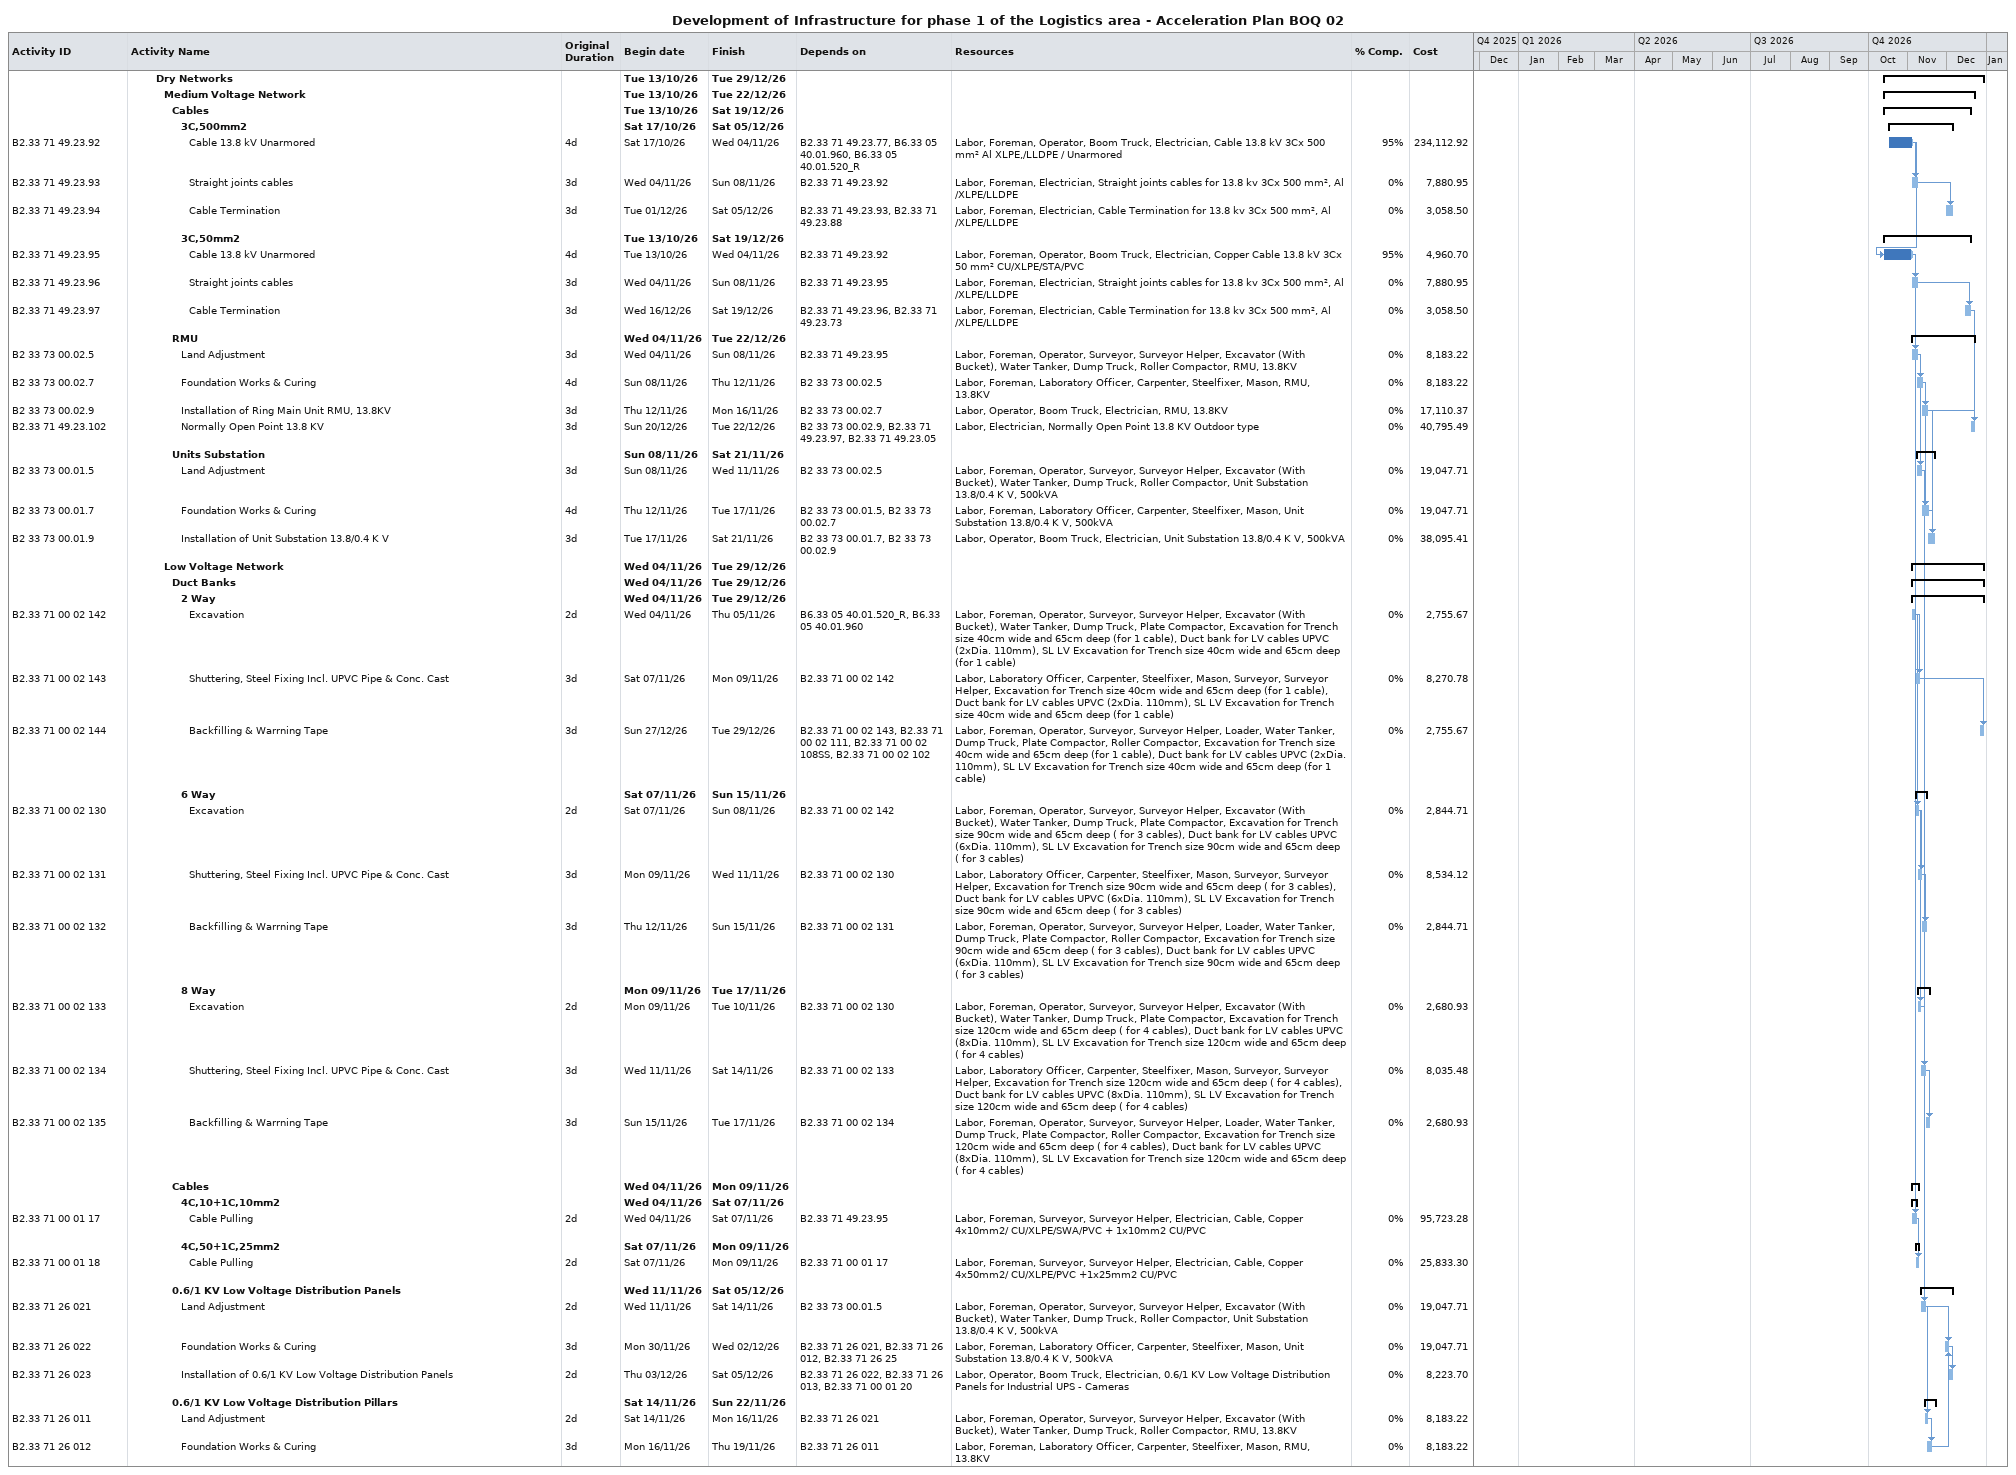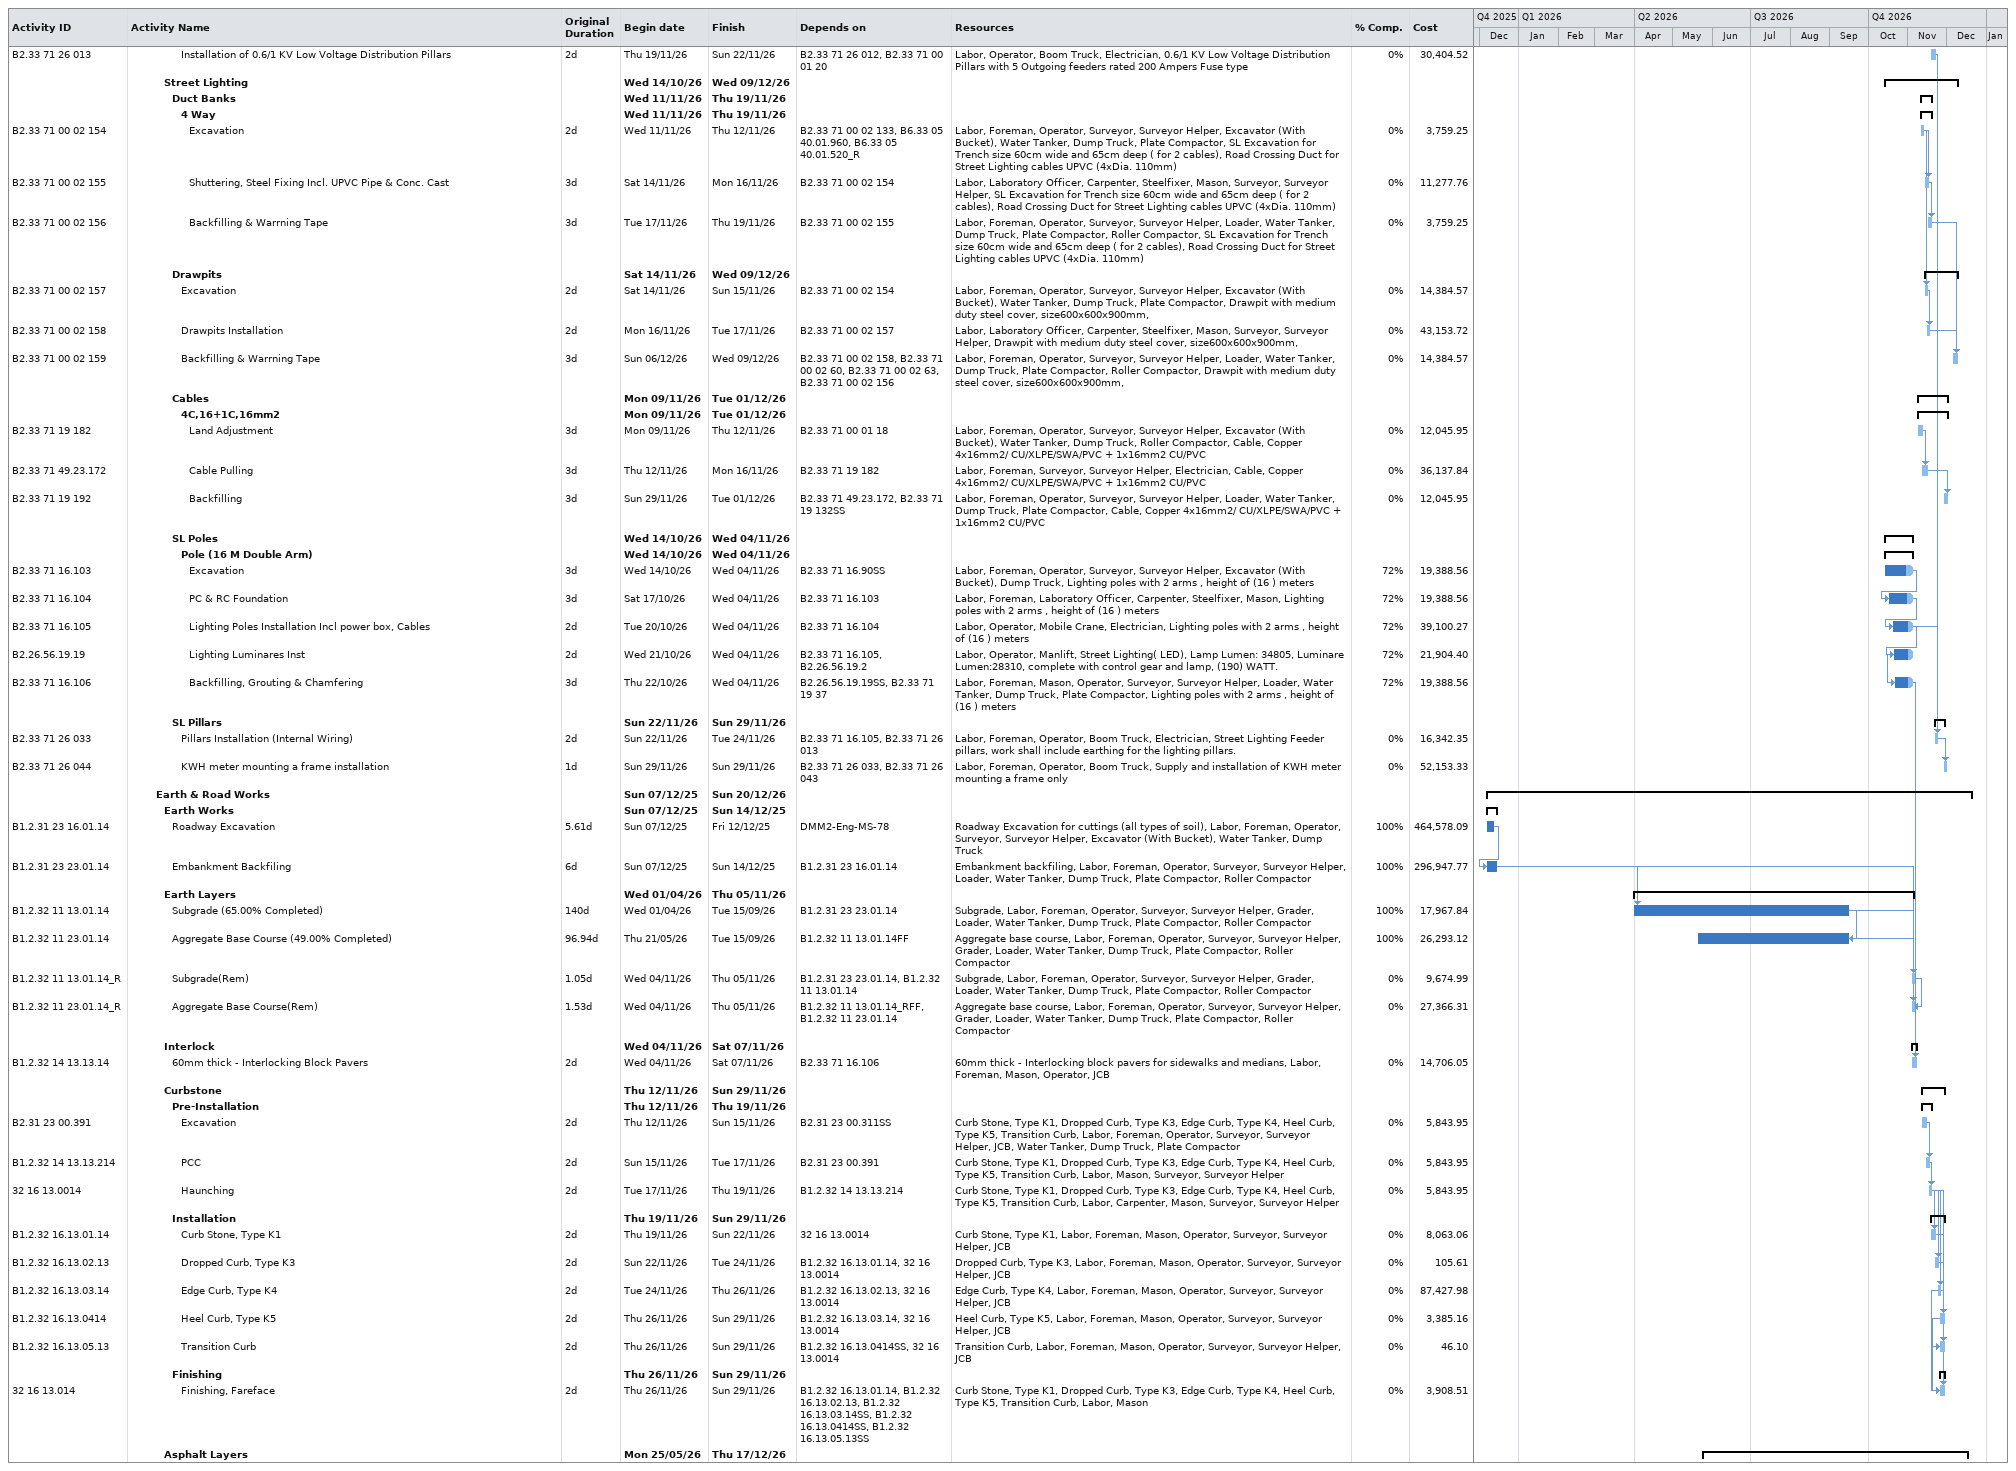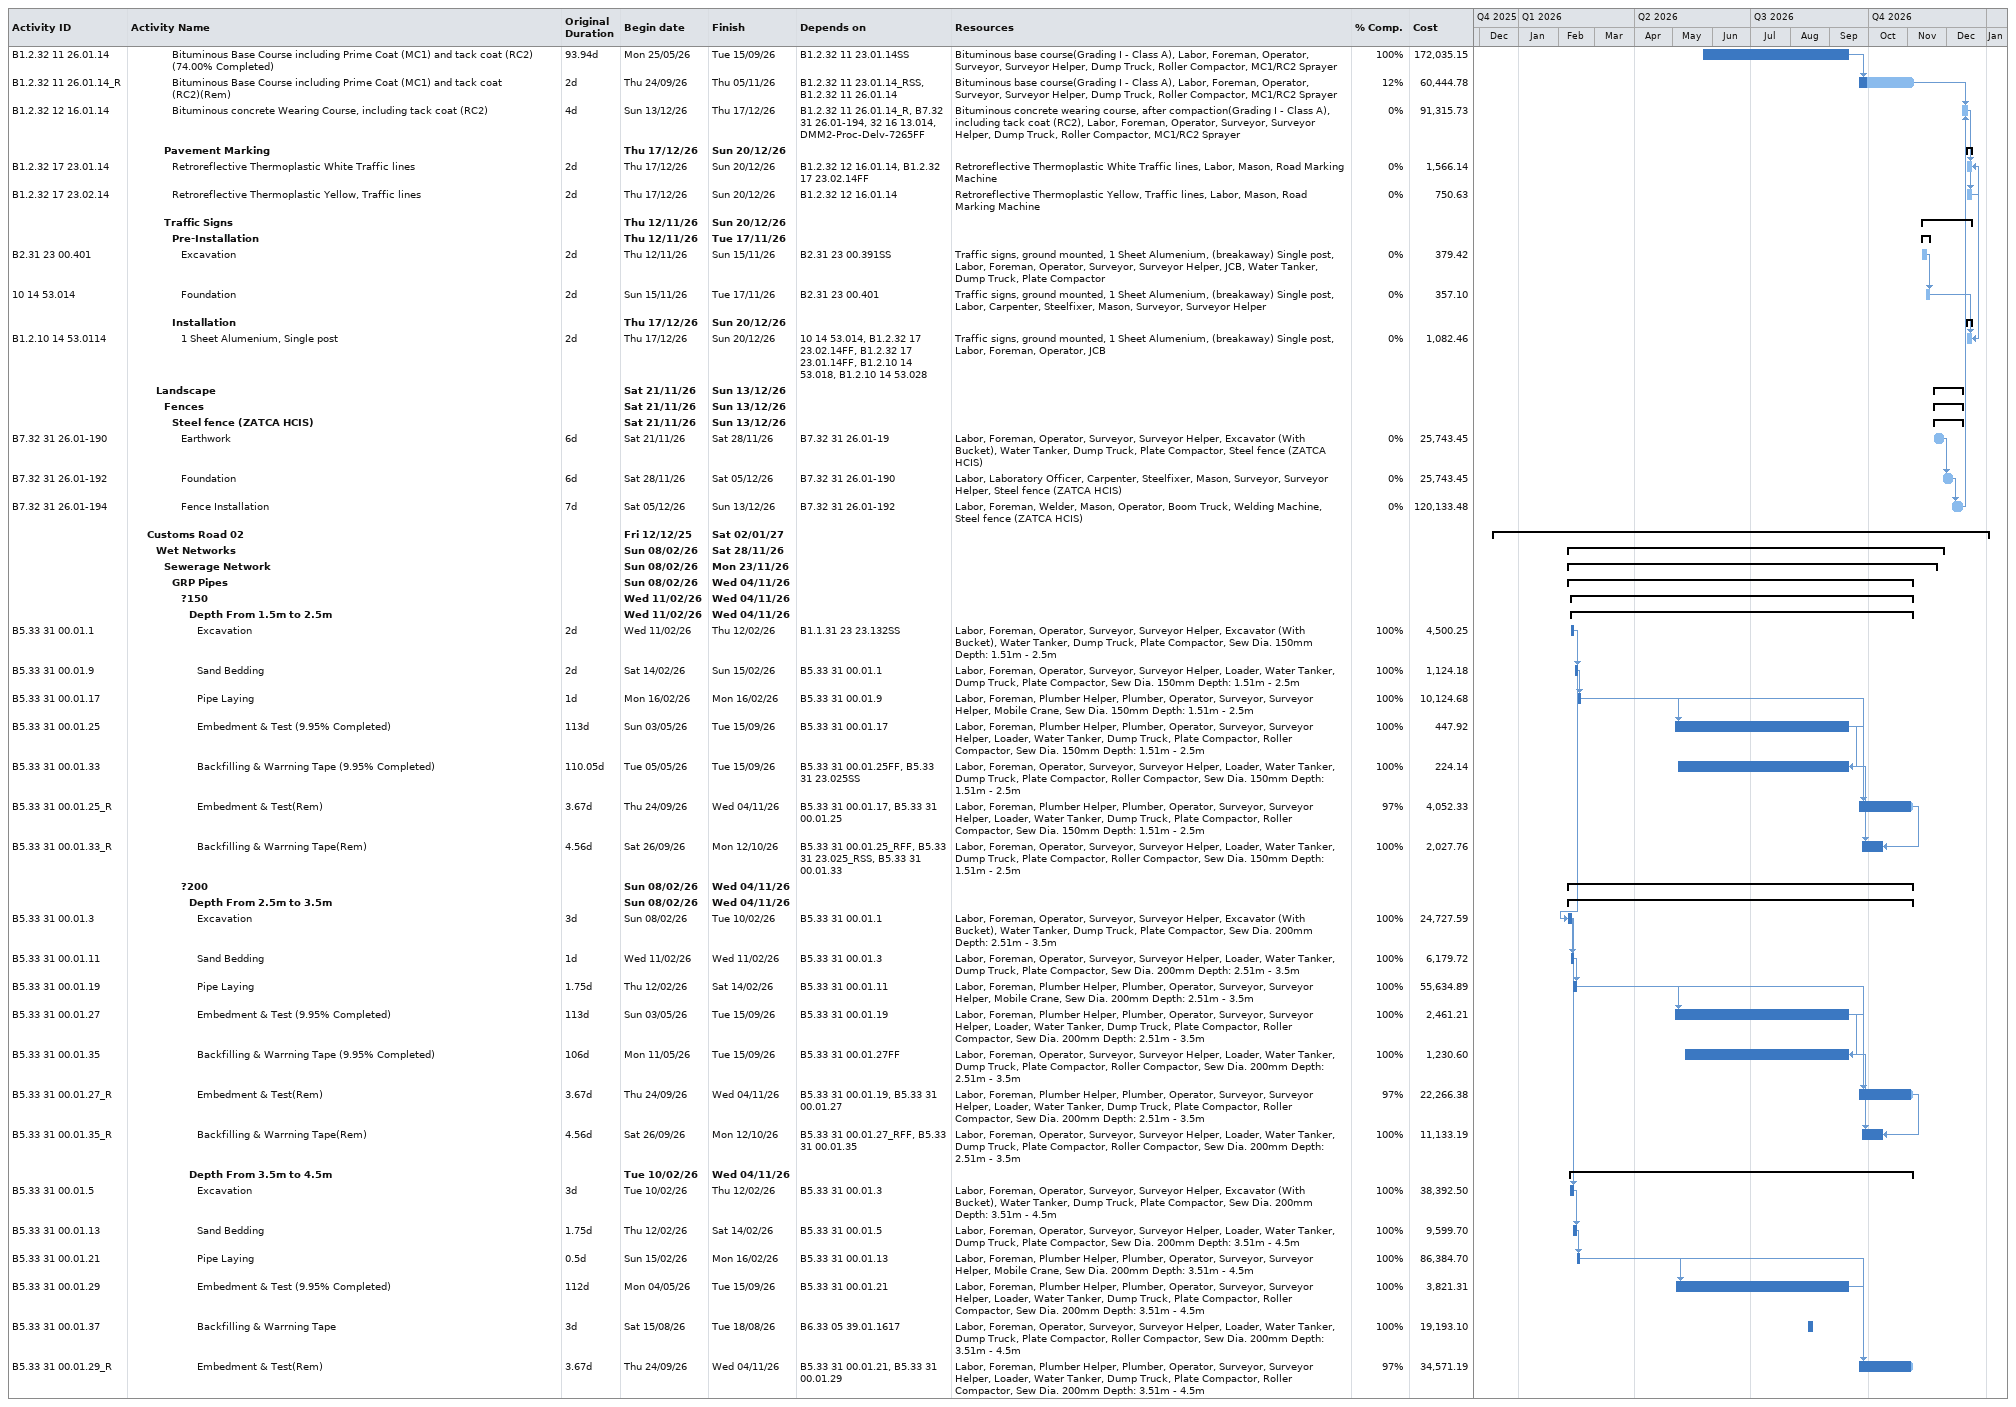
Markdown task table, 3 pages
Development of Infrastructure for phase 1 of the Logistics area - Acceleration Plan BOQ 02

| ID | Level | Task | Original duration | Start | Finish | Predecessors | Resources | % complete | Cost |
|---|---|---|---|---|---|---|---|---|---|
|  | 4 | **Dry Networks** |  | 2026-10-13 | 2026-12-29 |  |  |  |  |
|  | 5 | **Medium Voltage Network** |  | 2026-10-13 | 2026-12-22 |  |  |  |  |
|  | 6 | **Cables** |  | 2026-10-13 | 2026-12-19 |  |  |  |  |
|  | 7 | **3C,500mm2** |  | 2026-10-17 | 2026-12-05 |  |  |  |  |
| B2.33 71 49.23.92 | 8 | Cable 13.8 kV Unarmored | 4d | 2026-10-17 | 2026-11-04 | B2.33 71 49.23.77, B6.33 05 40.01.960, B6.33 05 40.01.520_R | Labor, Foreman, Operator, Boom Truck, Electrician, Cable 13.8 kV 3Cx 500 mm² Al XLPE,/LLDPE / Unarmored | 95 | 234112.92 |
| B2.33 71 49.23.93 | 8 | Straight joints cables | 3d | 2026-11-04 | 2026-11-08 | B2.33 71 49.23.92 | Labor, Foreman, Electrician, Straight joints cables for 13.8 kv 3Cx 500 mm², Al /XLPE/LLDPE | 0 | 7880.95 |
| B2.33 71 49.23.94 | 8 | Cable Termination | 3d | 2026-12-01 | 2026-12-05 | B2.33 71 49.23.93, B2.33 71 49.23.88 | Labor, Foreman, Electrician, Cable Termination for 13.8 kv 3Cx 500 mm², Al /XLPE/LLDPE | 0 | 3058.50 |
|  | 7 | **3C,50mm2** |  | 2026-10-13 | 2026-12-19 |  |  |  |  |
| B2.33 71 49.23.95 | 8 | Cable 13.8 kV Unarmored | 4d | 2026-10-13 | 2026-11-04 | B2.33 71 49.23.92 | Labor, Foreman, Operator, Boom Truck, Electrician, Copper Cable 13.8 kV 3Cx 50 mm² CU/XLPE/STA/PVC | 95 | 4960.70 |
| B2.33 71 49.23.96 | 8 | Straight joints cables | 3d | 2026-11-04 | 2026-11-08 | B2.33 71 49.23.95 | Labor, Foreman, Electrician, Straight joints cables for 13.8 kv 3Cx 500 mm², Al /XLPE/LLDPE | 0 | 7880.95 |
| B2.33 71 49.23.97 | 8 | Cable Termination | 3d | 2026-12-16 | 2026-12-19 | B2.33 71 49.23.96, B2.33 71 49.23.73 | Labor, Foreman, Electrician, Cable Termination for 13.8 kv 3Cx 500 mm², Al /XLPE/LLDPE | 0 | 3058.50 |
|  | 6 | **RMU** |  | 2026-11-04 | 2026-12-22 |  |  |  |  |
| B2 33 73 00.02.5 | 7 | Land Adjustment | 3d | 2026-11-04 | 2026-11-08 | B2.33 71 49.23.95 | Labor, Foreman, Operator, Surveyor, Surveyor Helper, Excavator (With Bucket), Water Tanker, Dump Truck, Roller Compactor, RMU, 13.8KV | 0 | 8183.22 |
| B2 33 73 00.02.7 | 7 | Foundation Works & Curing | 4d | 2026-11-08 | 2026-11-12 | B2 33 73 00.02.5 | Labor, Foreman, Laboratory Officer, Carpenter, Steelfixer, Mason, RMU, 13.8KV | 0 | 8183.22 |
| B2 33 73 00.02.9 | 7 | Installation of Ring Main Unit RMU, 13.8KV | 3d | 2026-11-12 | 2026-11-16 | B2 33 73 00.02.7 | Labor, Operator, Boom Truck, Electrician, RMU, 13.8KV | 0 | 17110.37 |
| B2.33 71 49.23.102 | 7 | Normally Open Point 13.8 KV | 3d | 2026-12-20 | 2026-12-22 | B2 33 73 00.02.9, B2.33 71 49.23.97, B2.33 71 49.23.05 | Labor, Electrician, Normally Open Point 13.8 KV Outdoor type | 0 | 40795.49 |
|  | 6 | **Units Substation** |  | 2026-11-08 | 2026-11-21 |  |  |  |  |
| B2 33 73 00.01.5 | 7 | Land Adjustment | 3d | 2026-11-08 | 2026-11-11 | B2 33 73 00.02.5 | Labor, Foreman, Operator, Surveyor, Surveyor Helper, Excavator (With Bucket), Water Tanker, Dump Truck, Roller Compactor, Unit Substation 13.8/0.4 K V, 500kVA | 0 | 19047.71 |
| B2 33 73 00.01.7 | 7 | Foundation Works & Curing | 4d | 2026-11-12 | 2026-11-17 | B2 33 73 00.01.5, B2 33 73 00.02.7 | Labor, Foreman, Laboratory Officer, Carpenter, Steelfixer, Mason, Unit Substation 13.8/0.4 K V, 500kVA | 0 | 19047.71 |
| B2 33 73 00.01.9 | 7 | Installation of Unit Substation 13.8/0.4 K V | 3d | 2026-11-17 | 2026-11-21 | B2 33 73 00.01.7, B2 33 73 00.02.9 | Labor, Operator, Boom Truck, Electrician, Unit Substation 13.8/0.4 K V, 500kVA | 0 | 38095.41 |
|  | 5 | **Low Voltage Network** |  | 2026-11-04 | 2026-12-29 |  |  |  |  |
|  | 6 | **Duct Banks** |  | 2026-11-04 | 2026-12-29 |  |  |  |  |
|  | 7 | **2 Way** |  | 2026-11-04 | 2026-12-29 |  |  |  |  |
| B2.33 71 00 02 142 | 8 | Excavation | 2d | 2026-11-04 | 2026-11-05 | B6.33 05 40.01.520_R, B6.33 05 40.01.960 | Labor, Foreman, Operator, Surveyor, Surveyor Helper, Excavator (With Bucket), Water Tanker, Dump Truck, Plate Compactor, Excavation for Trench size 40cm wide and 65cm deep (for 1 cable), Duct bank for LV cables UPVC (2xDia. 110mm), SL LV Excavation for Trench size 40cm wide and 65cm deep (for 1 cable) | 0 | 2755.67 |
| B2.33 71 00 02 143 | 8 | Shuttering, Steel Fixing Incl. UPVC Pipe & Conc. Cast | 3d | 2026-11-07 | 2026-11-09 | B2.33 71 00 02 142 | Labor, Laboratory Officer, Carpenter, Steelfixer, Mason, Surveyor, Surveyor Helper, Excavation for Trench size 40cm wide and 65cm deep (for 1 cable), Duct bank for LV cables UPVC (2xDia. 110mm), SL LV Excavation for Trench size 40cm wide and 65cm deep (for 1 cable) | 0 | 8270.78 |
| B2.33 71 00 02 144 | 8 | Backfilling & Warrning Tape | 3d | 2026-12-27 | 2026-12-29 | B2.33 71 00 02 143, B2.33 71 00 02 111, B2.33 71 00 02 108SS, B2.33 71 00 02 102 | Labor, Foreman, Operator, Surveyor, Surveyor Helper, Loader, Water Tanker, Dump Truck, Plate Compactor, Roller Compactor, Excavation for Trench size 40cm wide and 65cm deep (for 1 cable), Duct bank for LV cables UPVC (2xDia. 110mm), SL LV Excavation for Trench size 40cm wide and 65cm deep (for 1 cable) | 0 | 2755.67 |
|  | 7 | **6 Way** |  | 2026-11-07 | 2026-11-15 |  |  |  |  |
| B2.33 71 00 02 130 | 8 | Excavation | 2d | 2026-11-07 | 2026-11-08 | B2.33 71 00 02 142 | Labor, Foreman, Operator, Surveyor, Surveyor Helper, Excavator (With Bucket), Water Tanker, Dump Truck, Plate Compactor, Excavation for Trench size 90cm wide and 65cm deep ( for 3 cables), Duct bank for LV cables UPVC (6xDia. 110mm), SL LV Excavation for Trench size 90cm wide and 65cm deep ( for 3 cables) | 0 | 2844.71 |
| B2.33 71 00 02 131 | 8 | Shuttering, Steel Fixing Incl. UPVC Pipe & Conc. Cast | 3d | 2026-11-09 | 2026-11-11 | B2.33 71 00 02 130 | Labor, Laboratory Officer, Carpenter, Steelfixer, Mason, Surveyor, Surveyor Helper, Excavation for Trench size 90cm wide and 65cm deep ( for 3 cables), Duct bank for LV cables UPVC (6xDia. 110mm), SL LV Excavation for Trench size 90cm wide and 65cm deep ( for 3 cables) | 0 | 8534.12 |
| B2.33 71 00 02 132 | 8 | Backfilling & Warrning Tape | 3d | 2026-11-12 | 2026-11-15 | B2.33 71 00 02 131 | Labor, Foreman, Operator, Surveyor, Surveyor Helper, Loader, Water Tanker, Dump Truck, Plate Compactor, Roller Compactor, Excavation for Trench size 90cm wide and 65cm deep ( for 3 cables), Duct bank for LV cables UPVC (6xDia. 110mm), SL LV Excavation for Trench size 90cm wide and 65cm deep ( for 3 cables) | 0 | 2844.71 |
|  | 7 | **8 Way** |  | 2026-11-09 | 2026-11-17 |  |  |  |  |
| B2.33 71 00 02 133 | 8 | Excavation | 2d | 2026-11-09 | 2026-11-10 | B2.33 71 00 02 130 | Labor, Foreman, Operator, Surveyor, Surveyor Helper, Excavator (With Bucket), Water Tanker, Dump Truck, Plate Compactor, Excavation for Trench size 120cm wide and 65cm deep ( for 4 cables), Duct bank for LV cables UPVC (8xDia. 110mm), SL LV Excavation for Trench size 120cm wide and 65cm deep ( for 4 cables) | 0 | 2680.93 |
| B2.33 71 00 02 134 | 8 | Shuttering, Steel Fixing Incl. UPVC Pipe & Conc. Cast | 3d | 2026-11-11 | 2026-11-14 | B2.33 71 00 02 133 | Labor, Laboratory Officer, Carpenter, Steelfixer, Mason, Surveyor, Surveyor Helper, Excavation for Trench size 120cm wide and 65cm deep ( for 4 cables), Duct bank for LV cables UPVC (8xDia. 110mm), SL LV Excavation for Trench size 120cm wide and 65cm deep ( for 4 cables) | 0 | 8035.48 |
| B2.33 71 00 02 135 | 8 | Backfilling & Warrning Tape | 3d | 2026-11-15 | 2026-11-17 | B2.33 71 00 02 134 | Labor, Foreman, Operator, Surveyor, Surveyor Helper, Loader, Water Tanker, Dump Truck, Plate Compactor, Roller Compactor, Excavation for Trench size 120cm wide and 65cm deep ( for 4 cables), Duct bank for LV cables UPVC (8xDia. 110mm), SL LV Excavation for Trench size 120cm wide and 65cm deep ( for 4 cables) | 0 | 2680.93 |
|  | 6 | **Cables** |  | 2026-11-04 | 2026-11-09 |  |  |  |  |
|  | 7 | **4C,10+1C,10mm2** |  | 2026-11-04 | 2026-11-07 |  |  |  |  |
| B2.33 71 00 01 17 | 8 | Cable Pulling | 2d | 2026-11-04 | 2026-11-07 | B2.33 71 49.23.95 | Labor, Foreman, Surveyor, Surveyor Helper, Electrician, Cable, Copper 4x10mm2/ CU/XLPE/SWA/PVC + 1x10mm2 CU/PVC | 0 | 95723.28 |
|  | 7 | **4C,50+1C,25mm2** |  | 2026-11-07 | 2026-11-09 |  |  |  |  |
| B2.33 71 00 01 18 | 8 | Cable Pulling | 2d | 2026-11-07 | 2026-11-09 | B2.33 71 00 01 17 | Labor, Foreman, Surveyor, Surveyor Helper, Electrician, Cable, Copper 4x50mm2/ CU/XLPE/PVC +1x25mm2 CU/PVC | 0 | 25833.30 |
|  | 6 | **0.6/1 KV Low Voltage Distribution Panels** |  | 2026-11-11 | 2026-12-05 |  |  |  |  |
| B2.33 71 26 021 | 7 | Land Adjustment | 2d | 2026-11-11 | 2026-11-14 | B2 33 73 00.01.5 | Labor, Foreman, Operator, Surveyor, Surveyor Helper, Excavator (With Bucket), Water Tanker, Dump Truck, Roller Compactor, Unit Substation 13.8/0.4 K V, 500kVA | 0 | 19047.71 |
| B2.33 71 26 022 | 7 | Foundation Works & Curing | 3d | 2026-11-30 | 2026-12-02 | B2.33 71 26 021, B2.33 71 26 012, B2.33 71 26 25 | Labor, Foreman, Laboratory Officer, Carpenter, Steelfixer, Mason, Unit Substation 13.8/0.4 K V, 500kVA | 0 | 19047.71 |
| B2.33 71 26 023 | 7 | Installation of 0.6/1 KV Low Voltage Distribution Panels | 2d | 2026-12-03 | 2026-12-05 | B2.33 71 26 022, B2.33 71 26 013, B2.33 71 00 01 20 | Labor, Operator, Boom Truck, Electrician, 0.6/1 KV Low Voltage Distribution Panels for Industrial UPS - Cameras | 0 | 8223.70 |
|  | 6 | **0.6/1 KV Low Voltage Distribution Pillars** |  | 2026-11-14 | 2026-11-22 |  |  |  |  |
| B2.33 71 26 011 | 7 | Land Adjustment | 2d | 2026-11-14 | 2026-11-16 | B2.33 71 26 021 | Labor, Foreman, Operator, Surveyor, Surveyor Helper, Excavator (With Bucket), Water Tanker, Dump Truck, Roller Compactor, RMU, 13.8KV | 0 | 8183.22 |
| B2.33 71 26 012 | 7 | Foundation Works & Curing | 3d | 2026-11-16 | 2026-11-19 | B2.33 71 26 011 | Labor, Foreman, Laboratory Officer, Carpenter, Steelfixer, Mason, RMU, 13.8KV | 0 | 8183.22 |
| B2.33 71 26 013 | 7 | Installation of 0.6/1 KV Low Voltage Distribution Pillars | 2d | 2026-11-19 | 2026-11-22 | B2.33 71 26 012, B2.33 71 00 01 20 | Labor, Operator, Boom Truck, Electrician, 0.6/1 KV Low Voltage Distribution Pillars with 5 Outgoing feeders rated 200 Ampers Fuse type | 0 | 30404.52 |
|  | 5 | **Street Lighting** |  | 2026-10-14 | 2026-12-09 |  |  |  |  |
|  | 6 | **Duct Banks** |  | 2026-11-11 | 2026-11-19 |  |  |  |  |
|  | 7 | **4 Way** |  | 2026-11-11 | 2026-11-19 |  |  |  |  |
| B2.33 71 00 02 154 | 8 | Excavation | 2d | 2026-11-11 | 2026-11-12 | B2.33 71 00 02 133, B6.33 05 40.01.960, B6.33 05 40.01.520_R | Labor, Foreman, Operator, Surveyor, Surveyor Helper, Excavator (With Bucket), Water Tanker, Dump Truck, Plate Compactor, SL Excavation for Trench size 60cm wide and 65cm deep ( for 2 cables), Road Crossing Duct for Street Lighting cables UPVC (4xDia. 110mm) | 0 | 3759.25 |
| B2.33 71 00 02 155 | 8 | Shuttering, Steel Fixing Incl. UPVC Pipe & Conc. Cast | 3d | 2026-11-14 | 2026-11-16 | B2.33 71 00 02 154 | Labor, Laboratory Officer, Carpenter, Steelfixer, Mason, Surveyor, Surveyor Helper, SL Excavation for Trench size 60cm wide and 65cm deep ( for 2 cables), Road Crossing Duct for Street Lighting cables UPVC (4xDia. 110mm) | 0 | 11277.76 |
| B2.33 71 00 02 156 | 8 | Backfilling & Warrning Tape | 3d | 2026-11-17 | 2026-11-19 | B2.33 71 00 02 155 | Labor, Foreman, Operator, Surveyor, Surveyor Helper, Loader, Water Tanker, Dump Truck, Plate Compactor, Roller Compactor, SL Excavation for Trench size 60cm wide and 65cm deep ( for 2 cables), Road Crossing Duct for Street Lighting cables UPVC (4xDia. 110mm) | 0 | 3759.25 |
|  | 6 | **Drawpits** |  | 2026-11-14 | 2026-12-09 |  |  |  |  |
| B2.33 71 00 02 157 | 7 | Excavation | 2d | 2026-11-14 | 2026-11-15 | B2.33 71 00 02 154 | Labor, Foreman, Operator, Surveyor, Surveyor Helper, Excavator (With Bucket), Water Tanker, Dump Truck, Plate Compactor, Drawpit with medium duty steel cover, size600x600x900mm, | 0 | 14384.57 |
| B2.33 71 00 02 158 | 7 | Drawpits Installation | 2d | 2026-11-16 | 2026-11-17 | B2.33 71 00 02 157 | Labor, Laboratory Officer, Carpenter, Steelfixer, Mason, Surveyor, Surveyor Helper, Drawpit with medium duty steel cover, size600x600x900mm, | 0 | 43153.72 |
| B2.33 71 00 02 159 | 7 | Backfilling & Warrning Tape | 3d | 2026-12-06 | 2026-12-09 | B2.33 71 00 02 158, B2.33 71 00 02 60, B2.33 71 00 02 63, B2.33 71 00 02 156 | Labor, Foreman, Operator, Surveyor, Surveyor Helper, Loader, Water Tanker, Dump Truck, Plate Compactor, Roller Compactor, Drawpit with medium duty steel cover, size600x600x900mm, | 0 | 14384.57 |
|  | 6 | **Cables** |  | 2026-11-09 | 2026-12-01 |  |  |  |  |
|  | 7 | **4C,16+1C,16mm2** |  | 2026-11-09 | 2026-12-01 |  |  |  |  |
| B2.33 71 19 182 | 8 | Land Adjustment | 3d | 2026-11-09 | 2026-11-12 | B2.33 71 00 01 18 | Labor, Foreman, Operator, Surveyor, Surveyor Helper, Excavator (With Bucket), Water Tanker, Dump Truck, Roller Compactor, Cable, Copper 4x16mm2/ CU/XLPE/SWA/PVC + 1x16mm2 CU/PVC | 0 | 12045.95 |
| B2.33 71 49.23.172 | 8 | Cable Pulling | 3d | 2026-11-12 | 2026-11-16 | B2.33 71 19 182 | Labor, Foreman, Surveyor, Surveyor Helper, Electrician, Cable, Copper 4x16mm2/ CU/XLPE/SWA/PVC + 1x16mm2 CU/PVC | 0 | 36137.84 |
| B2.33 71 19 192 | 8 | Backfilling | 3d | 2026-11-29 | 2026-12-01 | B2.33 71 49.23.172, B2.33 71 19 132SS | Labor, Foreman, Operator, Surveyor, Surveyor Helper, Loader, Water Tanker, Dump Truck, Plate Compactor, Cable, Copper 4x16mm2/ CU/XLPE/SWA/PVC + 1x16mm2 CU/PVC | 0 | 12045.95 |
|  | 6 | **SL Poles** |  | 2026-10-14 | 2026-11-04 |  |  |  |  |
|  | 7 | **Pole (16 M Double Arm)** |  | 2026-10-14 | 2026-11-04 |  |  |  |  |
| B2.33 71 16.103 | 8 | Excavation | 3d | 2026-10-14 | 2026-11-04 | B2.33 71 16.90SS | Labor, Foreman, Operator, Surveyor, Surveyor Helper, Excavator (With Bucket), Dump Truck, Lighting poles with 2 arms , height of (16 ) meters | 72 | 19388.56 |
| B2.33 71 16.104 | 8 | PC & RC Foundation | 3d | 2026-10-17 | 2026-11-04 | B2.33 71 16.103 | Labor, Foreman, Laboratory Officer, Carpenter, Steelfixer, Mason, Lighting poles with 2 arms , height of (16 ) meters | 72 | 19388.56 |
| B2.33 71 16.105 | 8 | Lighting Poles Installation Incl power box, Cables | 2d | 2026-10-20 | 2026-11-04 | B2.33 71 16.104 | Labor, Operator, Mobile Crane, Electrician, Lighting poles with 2 arms , height of (16 ) meters | 72 | 39100.27 |
| B2.26.56.19.19 | 8 | Lighting Luminares Inst | 2d | 2026-10-21 | 2026-11-04 | B2.33 71 16.105, B2.26.56.19.2 | Labor, Operator, Manlift, Street Lighting( LED), Lamp Lumen: 34805, Luminare Lumen:28310, complete with control gear and lamp, (190) WATT. | 72 | 21904.40 |
| B2.33 71 16.106 | 8 | Backfilling, Grouting & Chamfering | 3d | 2026-10-22 | 2026-11-04 | B2.26.56.19.19SS, B2.33 71 19 37 | Labor, Foreman, Mason, Operator, Surveyor, Surveyor Helper, Loader, Water Tanker, Dump Truck, Plate Compactor, Lighting poles with 2 arms , height of (16 ) meters | 72 | 19388.56 |
|  | 6 | **SL Pillars** |  | 2026-11-22 | 2026-11-29 |  |  |  |  |
| B2.33 71 26 033 | 7 | Pillars Installation (Internal Wiring) | 2d | 2026-11-22 | 2026-11-24 | B2.33 71 16.105, B2.33 71 26 013 | Labor, Foreman, Operator, Boom Truck, Electrician, Street Lighting Feeder pillars, work shall include earthing for the lighting pillars. | 0 | 16342.35 |
| B2.33 71 26 044 | 7 | KWH meter mounting a frame installation | 1d | 2026-11-29 | 2026-11-29 | B2.33 71 26 033, B2.33 71 26 043 | Labor, Foreman, Operator, Boom Truck, Supply and installation of KWH meter mounting a frame only | 0 | 52153.33 |
|  | 4 | **Earth & Road Works** |  | 2025-12-07 | 2026-12-20 |  |  |  |  |
|  | 5 | **Earth Works** |  | 2025-12-07 | 2025-12-14 |  |  |  |  |
| B1.2.31 23 16.01.14 | 6 | Roadway Excavation | 5.61d | 2025-12-07 | 2025-12-12 | DMM2-Eng-MS-78 | Roadway Excavation for cuttings (all types of soil), Labor, Foreman, Operator, Surveyor, Surveyor Helper, Excavator (With Bucket), Water Tanker, Dump Truck | 100 | 464578.09 |
| B1.2.31 23 23.01.14 | 6 | Embankment Backfiling | 6d | 2025-12-07 | 2025-12-14 | B1.2.31 23 16.01.14 | Embankment backfiling, Labor, Foreman, Operator, Surveyor, Surveyor Helper, Loader, Water Tanker, Dump Truck, Plate Compactor, Roller Compactor | 100 | 296947.77 |
|  | 5 | **Earth Layers** |  | 2026-04-01 | 2026-11-05 |  |  |  |  |
| B1.2.32 11 13.01.14 | 6 | Subgrade (65.00% Completed) | 140d | 2026-04-01 | 2026-09-15 | B1.2.31 23 23.01.14 | Subgrade, Labor, Foreman, Operator, Surveyor, Surveyor Helper, Grader, Loader, Water Tanker, Dump Truck, Plate Compactor, Roller Compactor | 100 | 17967.84 |
| B1.2.32 11 23.01.14 | 6 | Aggregate Base Course (49.00% Completed) | 96.94d | 2026-05-21 | 2026-09-15 | B1.2.32 11 13.01.14FF | Aggregate base course, Labor, Foreman, Operator, Surveyor, Surveyor Helper, Grader, Loader, Water Tanker, Dump Truck, Plate Compactor, Roller Compactor | 100 | 26293.12 |
| B1.2.32 11 13.01.14_R | 6 | Subgrade(Rem) | 1.05d | 2026-11-04 | 2026-11-05 | B1.2.31 23 23.01.14, B1.2.32 11 13.01.14 | Subgrade, Labor, Foreman, Operator, Surveyor, Surveyor Helper, Grader, Loader, Water Tanker, Dump Truck, Plate Compactor, Roller Compactor | 0 | 9674.99 |
| B1.2.32 11 23.01.14_R | 6 | Aggregate Base Course(Rem) | 1.53d | 2026-11-04 | 2026-11-05 | B1.2.32 11 13.01.14_RFF, B1.2.32 11 23.01.14 | Aggregate base course, Labor, Foreman, Operator, Surveyor, Surveyor Helper, Grader, Loader, Water Tanker, Dump Truck, Plate Compactor, Roller Compactor | 0 | 27366.31 |
|  | 5 | **Interlock** |  | 2026-11-04 | 2026-11-07 |  |  |  |  |
| B1.2.32 14 13.13.14 | 6 | 60mm thick - Interlocking Block Pavers | 2d | 2026-11-04 | 2026-11-07 | B2.33 71 16.106 | 60mm thick - Interlocking block pavers for sidewalks and medians, Labor, Foreman, Mason, Operator, JCB | 0 | 14706.05 |
|  | 5 | **Curbstone** |  | 2026-11-12 | 2026-11-29 |  |  |  |  |
|  | 6 | **Pre-Installation** |  | 2026-11-12 | 2026-11-19 |  |  |  |  |
| B2.31 23 00.391 | 7 | Excavation | 2d | 2026-11-12 | 2026-11-15 | B2.31 23 00.311SS | Curb Stone, Type K1, Dropped Curb, Type K3, Edge Curb, Type K4, Heel Curb, Type K5, Transition Curb, Labor, Foreman, Operator, Surveyor, Surveyor Helper, JCB, Water Tanker, Dump Truck, Plate Compactor | 0 | 5843.95 |
| B1.2.32 14 13.13.214 | 7 | PCC | 2d | 2026-11-15 | 2026-11-17 | B2.31 23 00.391 | Curb Stone, Type K1, Dropped Curb, Type K3, Edge Curb, Type K4, Heel Curb, Type K5, Transition Curb, Labor, Mason, Surveyor, Surveyor Helper | 0 | 5843.95 |
| 32 16 13.0014 | 7 | Haunching | 2d | 2026-11-17 | 2026-11-19 | B1.2.32 14 13.13.214 | Curb Stone, Type K1, Dropped Curb, Type K3, Edge Curb, Type K4, Heel Curb, Type K5, Transition Curb, Labor, Carpenter, Mason, Surveyor, Surveyor Helper | 0 | 5843.95 |
|  | 6 | **Installation** |  | 2026-11-19 | 2026-11-29 |  |  |  |  |
| B1.2.32 16.13.01.14 | 7 | Curb Stone, Type K1 | 2d | 2026-11-19 | 2026-11-22 | 32 16 13.0014 | Curb Stone, Type K1, Labor, Foreman, Mason, Operator, Surveyor, Surveyor Helper, JCB | 0 | 8063.06 |
| B1.2.32 16.13.02.13 | 7 | Dropped Curb, Type K3 | 2d | 2026-11-22 | 2026-11-24 | B1.2.32 16.13.01.14, 32 16 13.0014 | Dropped Curb, Type K3, Labor, Foreman, Mason, Operator, Surveyor, Surveyor Helper, JCB | 0 | 105.61 |
| B1.2.32 16.13.03.14 | 7 | Edge Curb, Type K4 | 2d | 2026-11-24 | 2026-11-26 | B1.2.32 16.13.02.13, 32 16 13.0014 | Edge Curb, Type K4, Labor, Foreman, Mason, Operator, Surveyor, Surveyor Helper, JCB | 0 | 87427.98 |
| B1.2.32 16.13.0414 | 7 | Heel Curb, Type K5 | 2d | 2026-11-26 | 2026-11-29 | B1.2.32 16.13.03.14, 32 16 13.0014 | Heel Curb, Type K5, Labor, Foreman, Mason, Operator, Surveyor, Surveyor Helper, JCB | 0 | 3385.16 |
| B1.2.32 16.13.05.13 | 7 | Transition Curb | 2d | 2026-11-26 | 2026-11-29 | B1.2.32 16.13.0414SS, 32 16 13.0014 | Transition Curb, Labor, Foreman, Mason, Operator, Surveyor, Surveyor Helper, JCB | 0 | 46.10 |
|  | 6 | **Finishing** |  | 2026-11-26 | 2026-11-29 |  |  |  |  |
| 32 16 13.014 | 7 | Finishing, Fareface | 2d | 2026-11-26 | 2026-11-29 | B1.2.32 16.13.01.14, B1.2.32 16.13.02.13, B1.2.32 16.13.03.14SS, B1.2.32 16.13.0414SS, B1.2.32 16.13.05.13SS | Curb Stone, Type K1, Dropped Curb, Type K3, Edge Curb, Type K4, Heel Curb, Type K5, Transition Curb, Labor, Mason | 0 | 3908.51 |
|  | 5 | **Asphalt Layers** |  | 2026-05-25 | 2026-12-17 |  |  |  |  |
| B1.2.32 11 26.01.14 | 6 | Bituminous Base Course including Prime Coat (MC1) and tack coat (RC2) (74.00% Completed) | 93.94d | 2026-05-25 | 2026-09-15 | B1.2.32 11 23.01.14SS | Bituminous base course(Grading I - Class A), Labor, Foreman, Operator, Surveyor, Surveyor Helper, Dump Truck, Roller Compactor, MC1/RC2 Sprayer | 100 | 172035.15 |
| B1.2.32 11 26.01.14_R | 6 | Bituminous Base Course including Prime Coat (MC1) and tack coat (RC2)(Rem) | 2d | 2026-09-24 | 2026-11-05 | B1.2.32 11 23.01.14_RSS, B1.2.32 11 26.01.14 | Bituminous base course(Grading I - Class A), Labor, Foreman, Operator, Surveyor, Surveyor Helper, Dump Truck, Roller Compactor, MC1/RC2 Sprayer | 12 | 60444.78 |
| B1.2.32 12 16.01.14 | 6 | Bituminous concrete Wearing Course, including tack coat (RC2) | 4d | 2026-12-13 | 2026-12-17 | B1.2.32 11 26.01.14_R, B7.32 31 26.01-194, 32 16 13.014, DMM2-Proc-Delv-7265FF | Bituminous concrete wearing course, after compaction(Grading I - Class A), including tack coat (RC2), Labor, Foreman, Operator, Surveyor, Surveyor Helper, Dump Truck, Roller Compactor, MC1/RC2 Sprayer | 0 | 91315.73 |
|  | 5 | **Pavement Marking** |  | 2026-12-17 | 2026-12-20 |  |  |  |  |
| B1.2.32 17 23.01.14 | 6 | Retroreflective Thermoplastic White Traffic lines | 2d | 2026-12-17 | 2026-12-20 | B1.2.32 12 16.01.14, B1.2.32 17 23.02.14FF | Retroreflective Thermoplastic White Traffic lines, Labor, Mason, Road Marking Machine | 0 | 1566.14 |
| B1.2.32 17 23.02.14 | 6 | Retroreflective Thermoplastic Yellow, Traffic lines | 2d | 2026-12-17 | 2026-12-20 | B1.2.32 12 16.01.14 | Retroreflective Thermoplastic Yellow, Traffic lines, Labor, Mason, Road Marking Machine | 0 | 750.63 |
|  | 5 | **Traffic Signs** |  | 2026-11-12 | 2026-12-20 |  |  |  |  |
|  | 6 | **Pre-Installation** |  | 2026-11-12 | 2026-11-17 |  |  |  |  |
| B2.31 23 00.401 | 7 | Excavation | 2d | 2026-11-12 | 2026-11-15 | B2.31 23 00.391SS | Traffic signs, ground mounted, 1 Sheet Alumenium, (breakaway) Single post, Labor, Foreman, Operator, Surveyor, Surveyor Helper, JCB, Water Tanker, Dump Truck, Plate Compactor | 0 | 379.42 |
| 10 14 53.014 | 7 | Foundation | 2d | 2026-11-15 | 2026-11-17 | B2.31 23 00.401 | Traffic signs, ground mounted, 1 Sheet Alumenium, (breakaway) Single post, Labor, Carpenter, Steelfixer, Mason, Surveyor, Surveyor Helper | 0 | 357.10 |
|  | 6 | **Installation** |  | 2026-12-17 | 2026-12-20 |  |  |  |  |
| B1.2.10 14 53.0114 | 7 | 1 Sheet Alumenium, Single post | 2d | 2026-12-17 | 2026-12-20 | 10 14 53.014, B1.2.32 17 23.02.14FF, B1.2.32 17 23.01.14FF, B1.2.10 14 53.018, B1.2.10 14 53.028 | Traffic signs, ground mounted, 1 Sheet Alumenium, (breakaway) Single post, Labor, Foreman, Operator, JCB | 0 | 1082.46 |
|  | 4 | **Landscape** |  | 2026-11-21 | 2026-12-13 |  |  |  |  |
|  | 5 | **Fences** |  | 2026-11-21 | 2026-12-13 |  |  |  |  |
|  | 6 | **Steel fence (ZATCA HCIS)** |  | 2026-11-21 | 2026-12-13 |  |  |  |  |
| B7.32 31 26.01-190 | 7 | Earthwork | 6d | 2026-11-21 | 2026-11-28 | B7.32 31 26.01-19 | Labor, Foreman, Operator, Surveyor, Surveyor Helper, Excavator (With Bucket), Water Tanker, Dump Truck, Plate Compactor, Steel fence (ZATCA HCIS) | 0 | 25743.45 |
| B7.32 31 26.01-192 | 7 | Foundation | 6d | 2026-11-28 | 2026-12-05 | B7.32 31 26.01-190 | Labor, Laboratory Officer, Carpenter, Steelfixer, Mason, Surveyor, Surveyor Helper, Steel fence (ZATCA HCIS) | 0 | 25743.45 |
| B7.32 31 26.01-194 | 7 | Fence Installation | 7d | 2026-12-05 | 2026-12-13 | B7.32 31 26.01-192 | Labor, Foreman, Welder, Mason, Operator, Boom Truck, Welding Machine, Steel fence (ZATCA HCIS) | 0 | 120133.48 |
|  | 3 | **Customs Road 02** |  | 2025-12-12 | 2027-01-02 |  |  |  |  |
|  | 4 | **Wet Networks** |  | 2026-02-08 | 2026-11-28 |  |  |  |  |
|  | 5 | **Sewerage Network** |  | 2026-02-08 | 2026-11-23 |  |  |  |  |
|  | 6 | **GRP Pipes** |  | 2026-02-08 | 2026-11-04 |  |  |  |  |
|  | 7 | **?150** |  | 2026-02-11 | 2026-11-04 |  |  |  |  |
|  | 8 | **Depth From 1.5m to 2.5m** |  | 2026-02-11 | 2026-11-04 |  |  |  |  |
| B5.33 31 00.01.1 | 9 | Excavation | 2d | 2026-02-11 | 2026-02-12 | B1.1.31 23 23.132SS | Labor, Foreman, Operator, Surveyor, Surveyor Helper, Excavator (With Bucket), Water Tanker, Dump Truck, Plate Compactor, Sew Dia. 150mm Depth: 1.51m - 2.5m | 100 | 4500.25 |
| B5.33 31 00.01.9 | 9 | Sand Bedding | 2d | 2026-02-14 | 2026-02-15 | B5.33 31 00.01.1 | Labor, Foreman, Operator, Surveyor, Surveyor Helper, Loader, Water Tanker, Dump Truck, Plate Compactor, Sew Dia. 150mm Depth: 1.51m - 2.5m | 100 | 1124.18 |
| B5.33 31 00.01.17 | 9 | Pipe Laying | 1d | 2026-02-16 | 2026-02-16 | B5.33 31 00.01.9 | Labor, Foreman, Plumber Helper, Plumber, Operator, Surveyor, Surveyor Helper, Mobile Crane, Sew Dia. 150mm Depth: 1.51m - 2.5m | 100 | 10124.68 |
| B5.33 31 00.01.25 | 9 | Embedment & Test (9.95% Completed) | 113d | 2026-05-03 | 2026-09-15 | B5.33 31 00.01.17 | Labor, Foreman, Plumber Helper, Plumber, Operator, Surveyor, Surveyor Helper, Loader, Water Tanker, Dump Truck, Plate Compactor, Roller Compactor, Sew Dia. 150mm Depth: 1.51m - 2.5m | 100 | 447.92 |
| B5.33 31 00.01.33 | 9 | Backfilling & Warrning Tape (9.95% Completed) | 110.05d | 2026-05-05 | 2026-09-15 | B5.33 31 00.01.25FF, B5.33 31 23.025SS | Labor, Foreman, Operator, Surveyor, Surveyor Helper, Loader, Water Tanker, Dump Truck, Plate Compactor, Roller Compactor, Sew Dia. 150mm Depth: 1.51m - 2.5m | 100 | 224.14 |
| B5.33 31 00.01.25_R | 9 | Embedment & Test(Rem) | 3.67d | 2026-09-24 | 2026-11-04 | B5.33 31 00.01.17, B5.33 31 00.01.25 | Labor, Foreman, Plumber Helper, Plumber, Operator, Surveyor, Surveyor Helper, Loader, Water Tanker, Dump Truck, Plate Compactor, Roller Compactor, Sew Dia. 150mm Depth: 1.51m - 2.5m | 97 | 4052.33 |
| B5.33 31 00.01.33_R | 9 | Backfilling & Warrning Tape(Rem) | 4.56d | 2026-09-26 | 2026-10-12 | B5.33 31 00.01.25_RFF, B5.33 31 23.025_RSS, B5.33 31 00.01.33 | Labor, Foreman, Operator, Surveyor, Surveyor Helper, Loader, Water Tanker, Dump Truck, Plate Compactor, Roller Compactor, Sew Dia. 150mm Depth: 1.51m - 2.5m | 100 | 2027.76 |
|  | 7 | **?200** |  | 2026-02-08 | 2026-11-04 |  |  |  |  |
|  | 8 | **Depth From 2.5m to 3.5m** |  | 2026-02-08 | 2026-11-04 |  |  |  |  |
| B5.33 31 00.01.3 | 9 | Excavation | 3d | 2026-02-08 | 2026-02-10 | B5.33 31 00.01.1 | Labor, Foreman, Operator, Surveyor, Surveyor Helper, Excavator (With Bucket), Water Tanker, Dump Truck, Plate Compactor, Sew Dia. 200mm Depth: 2.51m - 3.5m | 100 | 24727.59 |
| B5.33 31 00.01.11 | 9 | Sand Bedding | 1d | 2026-02-11 | 2026-02-11 | B5.33 31 00.01.3 | Labor, Foreman, Operator, Surveyor, Surveyor Helper, Loader, Water Tanker, Dump Truck, Plate Compactor, Sew Dia. 200mm Depth: 2.51m - 3.5m | 100 | 6179.72 |
| B5.33 31 00.01.19 | 9 | Pipe Laying | 1.75d | 2026-02-12 | 2026-02-14 | B5.33 31 00.01.11 | Labor, Foreman, Plumber Helper, Plumber, Operator, Surveyor, Surveyor Helper, Mobile Crane, Sew Dia. 200mm Depth: 2.51m - 3.5m | 100 | 55634.89 |
| B5.33 31 00.01.27 | 9 | Embedment & Test (9.95% Completed) | 113d | 2026-05-03 | 2026-09-15 | B5.33 31 00.01.19 | Labor, Foreman, Plumber Helper, Plumber, Operator, Surveyor, Surveyor Helper, Loader, Water Tanker, Dump Truck, Plate Compactor, Roller Compactor, Sew Dia. 200mm Depth: 2.51m - 3.5m | 100 | 2461.21 |
| B5.33 31 00.01.35 | 9 | Backfilling & Warrning Tape (9.95% Completed) | 106d | 2026-05-11 | 2026-09-15 | B5.33 31 00.01.27FF | Labor, Foreman, Operator, Surveyor, Surveyor Helper, Loader, Water Tanker, Dump Truck, Plate Compactor, Roller Compactor, Sew Dia. 200mm Depth: 2.51m - 3.5m | 100 | 1230.60 |
| B5.33 31 00.01.27_R | 9 | Embedment & Test(Rem) | 3.67d | 2026-09-24 | 2026-11-04 | B5.33 31 00.01.19, B5.33 31 00.01.27 | Labor, Foreman, Plumber Helper, Plumber, Operator, Surveyor, Surveyor Helper, Loader, Water Tanker, Dump Truck, Plate Compactor, Roller Compactor, Sew Dia. 200mm Depth: 2.51m - 3.5m | 97 | 22266.38 |
| B5.33 31 00.01.35_R | 9 | Backfilling & Warrning Tape(Rem) | 4.56d | 2026-09-26 | 2026-10-12 | B5.33 31 00.01.27_RFF, B5.33 31 00.01.35 | Labor, Foreman, Operator, Surveyor, Surveyor Helper, Loader, Water Tanker, Dump Truck, Plate Compactor, Roller Compactor, Sew Dia. 200mm Depth: 2.51m - 3.5m | 100 | 11133.19 |
|  | 8 | **Depth From 3.5m to 4.5m** |  | 2026-02-10 | 2026-11-04 |  |  |  |  |
| B5.33 31 00.01.5 | 9 | Excavation | 3d | 2026-02-10 | 2026-02-12 | B5.33 31 00.01.3 | Labor, Foreman, Operator, Surveyor, Surveyor Helper, Excavator (With Bucket), Water Tanker, Dump Truck, Plate Compactor, Sew Dia. 200mm Depth: 3.51m - 4.5m | 100 | 38392.50 |
| B5.33 31 00.01.13 | 9 | Sand Bedding | 1.75d | 2026-02-12 | 2026-02-14 | B5.33 31 00.01.5 | Labor, Foreman, Operator, Surveyor, Surveyor Helper, Loader, Water Tanker, Dump Truck, Plate Compactor, Sew Dia. 200mm Depth: 3.51m - 4.5m | 100 | 9599.70 |
| B5.33 31 00.01.21 | 9 | Pipe Laying | 0.5d | 2026-02-15 | 2026-02-16 | B5.33 31 00.01.13 | Labor, Foreman, Plumber Helper, Plumber, Operator, Surveyor, Surveyor Helper, Mobile Crane, Sew Dia. 200mm Depth: 3.51m - 4.5m | 100 | 86384.70 |
| B5.33 31 00.01.29 | 9 | Embedment & Test (9.95% Completed) | 112d | 2026-05-04 | 2026-09-15 | B5.33 31 00.01.21 | Labor, Foreman, Plumber Helper, Plumber, Operator, Surveyor, Surveyor Helper, Loader, Water Tanker, Dump Truck, Plate Compactor, Roller Compactor, Sew Dia. 200mm Depth: 3.51m - 4.5m | 100 | 3821.31 |
| B5.33 31 00.01.37 | 9 | Backfilling & Warrning Tape | 3d | 2026-08-15 | 2026-08-18 | B6.33 05 39.01.1617 | Labor, Foreman, Operator, Surveyor, Surveyor Helper, Loader, Water Tanker, Dump Truck, Plate Compactor, Roller Compactor, Sew Dia. 200mm Depth: 3.51m - 4.5m | 100 | 19193.10 |
| B5.33 31 00.01.29_R | 9 | Embedment & Test(Rem) | 3.67d | 2026-09-24 | 2026-11-04 | B5.33 31 00.01.21, B5.33 31 00.01.29 | Labor, Foreman, Plumber Helper, Plumber, Operator, Surveyor, Surveyor Helper, Loader, Water Tanker, Dump Truck, Plate Compactor, Roller Compactor, Sew Dia. 200mm Depth: 3.51m - 4.5m | 97 | 34571.19 |
